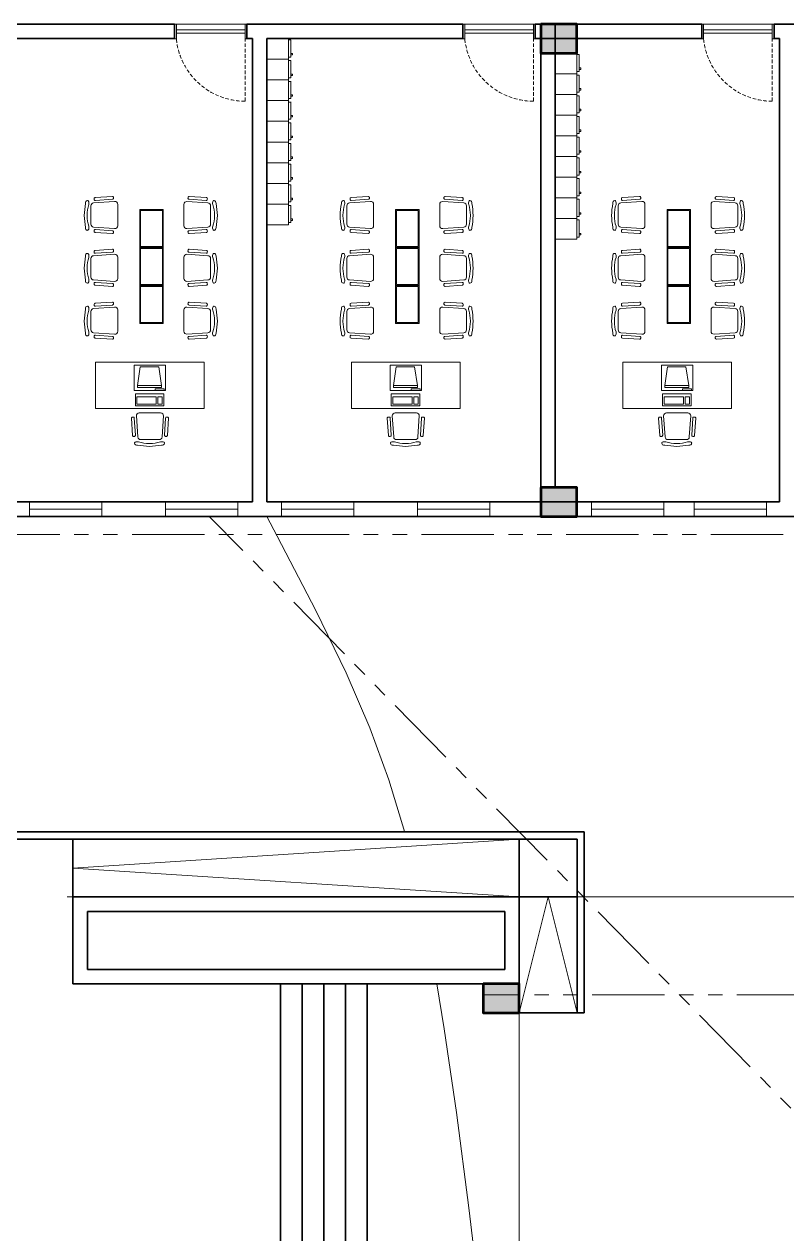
# Model space of a CAD drawing. Header units: millimetres. Extents: x -5316 to 10114, y -10026 to 11025.
# Drawn here: x 3577 to 4630, y 1816 to 3487 of the extents above; entities that cross this region are included whole.
import ezdxf

# ---------------------------------------------------------------- set-up
doc = ezdxf.new("R2010")
doc.units = ezdxf.units.MM
for name, pattern in [('CENTER2', [28.575, 19.05, -3.175, 3.175, -3.175]), ('DUZ', [0]), ('HIDDEN', [0.375, 0.25, -0.125]), ('PHANTOM', [2.5, 1.25, -0.25, 0.25, -0.25, 0.25, -0.25])]:
    doc.linetypes.add(name, pattern=pattern)
doc.layers.get('0').update_dxf_attribs({"lineweight": 0})
for name, color, linetype, lineweight in [('1m', 12, 'Continuous', 0), ('AKS', 31, 'CENTER2', 5), ('DUVAR', 1, 'Continuous', 35), ('kolon', 5, 'Continuous', 53), ('MTX-MERDIVEN', 140, 'DUZ', 18), ('PL-KAPI', 43, 'Continuous', 13), ('tefrişler', 13, 'Continuous', 5), ('YOLLAR', 6, 'Continuous', 5), ('öz-cam', 4, 'Continuous', 5)]:
    doc.layers.add(name, color=color, linetype=linetype, lineweight=lineweight)

# ---------------------------------------------------------------- blocks, each defined once
blk = doc.blocks.new('RECTANG')
for p, q in [((1, 1), (0, 1)), ((0, 1), (0, 0)), ((1, 0), (1, 1)), ((0, 0), (1, 0))]:
    blk.add_line(p, q)
blk = doc.blocks.new('IBMAT', base_point=(61, 306))
for p, q in [((75, 307), (75, 306)), ((81, 307), (75, 307)), ((81, 306), (81, 307))]:
    blk.add_line(p, q)
at = {"xscale": 21, "yscale": 17, "zscale": 21}
blk.add_blockref('RECTANG', (61, 306), dxfattribs=at)
blk = doc.blocks.new('KEYBOARD', base_point=(60, 294))
for p, xscale, yscale, zscale in [((60, 294), 19, 8, 19), ((61, 295), 13, 5, 13), ((75, 295), 3, 5, 3)]:
    blk.add_blockref('RECTANG', p, dxfattribs=dict(xscale=xscale, yscale=yscale, zscale=zscale))
blk = doc.blocks.new('EWFWEF')
at = {"layer": 'tefrişler'}
for p, q in [((49158.3, 83514.5), (49008.3, 83514.5)), ((49008.3, 83514.5), (49008.3, 83450.5)), ((49158.3, 83514.5), (49158.3, 83450.5)), ((49067.3, 83485.4), (49067.3, 83482.5)), ((49100.3, 83485.4), (49067.3, 83485.4)), ((49067.3, 83482.5), (49100.3, 83482.5)), ((49067.3, 83482.5), (49071.1, 83457)), ((49096.6, 83457), (49100.3, 83482.5)), ((49100.3, 83482.5), (49100.3, 83485.4)), ((49008.3, 83450.5), (49158.3, 83450.5)), ((49071.1, 83457), (49096.6, 83457))]:
    blk.add_line(p, q, dxfattribs=at)
for points in [[(49103.9, 83561.1, 0.427803), (49104.4, 83562.3, 0.227411), (49103.4, 83564.4, 0.111662), (49100.5, 83565, 0.019222), (49083.9, 83566.8, 0.019222), (49067.2, 83565, 0.111662), (49064.4, 83564.4, 0.227411), (49063.3, 83562.3, 0.427803), (49063.8, 83561.1, 0.217035), (49068.8, 83560.5, -0.071299), (49083.4, 83562.8, -0.002286), (49083.9, 83562.8, -0.002286), (49084.3, 83562.8, -0.071299), (49098.9, 83560.5, 0.217035)], [(49059.2, 83551.6), (49057.6, 83527.9, 0.414214), (49059, 83526.3), (49060, 83526.2, 0.414214), (49061.6, 83527.6), (49063.2, 83551.3, 0.414214), (49061.8, 83552.9), (49060.8, 83553, 0.414214)], [(49098, 83520.4), (49068.6, 83520.4, -0.434115), (49064.6, 83524.7), (49066.5, 83553.7, -0.394589), (49070.5, 83557.4), (49096, 83557.4, -0.394589), (49100, 83553.7), (49102, 83524.7, -0.434115)], [(49107.3, 83551.6), (49108.9, 83527.9, -0.414214), (49107.5, 83526.3), (49106.5, 83526.2, -0.414214), (49104.9, 83527.6), (49103.3, 83551.3, -0.414214), (49104.7, 83552.9), (49105.7, 83553, -0.414214)], [(48995.8, 83413.6, 0.427803), (48994.6, 83414.1, 0.227411), (48992.5, 83413.1, 0.111662), (48991.9, 83410.2, 0.019222), (48990.1, 83393.6, 0.019222), (48991.9, 83377, 0.111662), (48992.5, 83374.1, 0.227411), (48994.6, 83373.1, 0.427803), (48995.8, 83373.6, 0.217035), (48996.4, 83378.6, -0.071299), (48994.1, 83393.1, -0.002286), (48994.1, 83393.6, -0.002286), (48994.1, 83394.1, -0.071299), (48996.4, 83408.6, 0.217035)], [(49036.4, 83407.7), (49036.4, 83378.3, -0.434115), (49032.2, 83374.3), (49003.2, 83376.3, -0.394589), (48999.4, 83380.3), (48999.4, 83405.8, -0.394589), (49003.2, 83409.8), (49032.2, 83411.7, -0.434115)], [(49005.3, 83417.1), (49029, 83418.7, -0.414214), (49030.6, 83417.3), (49030.7, 83416.3, -0.414214), (49029.3, 83414.7), (49005.6, 83413.1, -0.414214), (49004, 83414.5), (49003.9, 83415.5, -0.414214)], [(49127.8, 83407.7), (49127.8, 83378.3, 0.434115), (49132.1, 83374.3), (49161.1, 83376.3, 0.394589), (49164.8, 83380.3), (49164.8, 83405.8, 0.394589), (49161.1, 83409.8), (49132.1, 83411.7, 0.434115)], [(49159, 83417.1), (49135.2, 83418.7, 0.414214), (49133.6, 83417.3), (49133.6, 83416.3, 0.414214), (49135, 83414.7), (49158.7, 83413.1, 0.414214), (49160.3, 83414.5), (49160.4, 83415.5, 0.414214)], [(49168.5, 83413.6, -0.427803), (49169.6, 83414.1, -0.227411), (49171.8, 83413.1, -0.111662), (49172.3, 83410.2, -0.019222), (49174.1, 83393.6, -0.019222), (49172.3, 83377, -0.111662), (49171.8, 83374.1, -0.227411), (49169.6, 83373.1, -0.427803), (49168.5, 83373.6, -0.217035), (49167.8, 83378.6, 0.071299), (49170.1, 83393.1, 0.002286), (49170.1, 83393.6, 0.002286), (49170.1, 83394.1, 0.071299), (49167.8, 83408.6, -0.217035)], [(49005.3, 83369), (49029, 83367.4, 0.414214), (49030.6, 83368.8), (49030.7, 83369.8, 0.414214), (49029.3, 83371.4), (49005.6, 83373, 0.414214), (49004, 83371.6), (49003.9, 83370.6, 0.414214)], [(49159, 83369), (49135.2, 83367.4, -0.414214), (49133.6, 83368.8), (49133.6, 83369.8, -0.414214), (49135, 83371.4), (49158.7, 83373, -0.414214), (49160.3, 83371.6), (49160.4, 83370.6, -0.414214)], [(49005.3, 83344.1), (49029, 83345.7, -0.414214), (49030.6, 83344.3), (49030.7, 83343.3, -0.414214), (49029.3, 83341.7), (49005.6, 83340.1, -0.414214), (49004, 83341.5), (49003.9, 83342.5, -0.414214)], [(49159, 83344.1), (49135.2, 83345.7, 0.414214), (49133.6, 83344.3), (49133.6, 83343.3, 0.414214), (49135, 83341.7), (49158.7, 83340.1, 0.414214), (49160.3, 83341.5), (49160.4, 83342.5, 0.414214)], [(48995.8, 83340.7, 0.427803), (48994.6, 83341.2, 0.227411), (48992.5, 83340.1, 0.111662), (48991.9, 83337.3, 0.019222), (48990.1, 83320.6, 0.019222), (48991.9, 83304, 0.111662), (48992.5, 83301.1, 0.227411), (48994.6, 83300.1, 0.427803), (48995.8, 83300.6, 0.217035), (48996.4, 83305.6, -0.071299), (48994.1, 83320.2, -0.002286), (48994.1, 83320.6, -0.002286), (48994.1, 83321.1, -0.071299), (48996.4, 83335.7, 0.217035)], [(49036.4, 83334.8), (49036.4, 83305.3, -0.434115), (49032.2, 83301.3), (49003.2, 83303.3, -0.394589), (48999.4, 83307.3), (48999.4, 83332.8, -0.394589), (49003.2, 83336.8), (49032.2, 83338.8, -0.434115)], [(49127.8, 83334.8), (49127.8, 83305.3, 0.434115), (49132.1, 83301.3), (49161.1, 83303.3, 0.394589), (49164.8, 83307.3), (49164.8, 83332.8, 0.394589), (49161.1, 83336.8), (49132.1, 83338.8, 0.434115)], [(49168.5, 83340.7, -0.427803), (49169.6, 83341.2, -0.227411), (49171.8, 83340.1, -0.111662), (49172.3, 83337.3, -0.019222), (49174.1, 83320.6, -0.019222), (49172.3, 83304, -0.111662), (49171.8, 83301.1, -0.227411), (49169.6, 83300.1, -0.427803), (49168.5, 83300.6, -0.217035), (49167.8, 83305.6, 0.071299), (49170.1, 83320.2, 0.002286), (49170.1, 83320.6, 0.002286), (49170.1, 83321.1, 0.071299), (49167.8, 83335.7, -0.217035)], [(49005.3, 83296), (49029, 83294.4, 0.414214), (49030.6, 83295.8), (49030.7, 83296.8, 0.414214), (49029.3, 83298.4), (49005.6, 83300, 0.414214), (49004, 83298.6), (49003.9, 83297.6, 0.414214)], [(49159, 83296), (49135.2, 83294.4, -0.414214), (49133.6, 83295.8), (49133.6, 83296.8, -0.414214), (49135, 83298.4), (49158.7, 83300, -0.414214), (49160.3, 83298.6), (49160.4, 83297.6, -0.414214)], [(48995.8, 83267.7, 0.427803), (48994.6, 83268.2, 0.227411), (48992.5, 83267.2, 0.111662), (48991.9, 83264.3, 0.019222), (48990.1, 83247.7, 0.019222), (48991.9, 83231, 0.111662), (48992.5, 83228.2, 0.227411), (48994.6, 83227.1, 0.427803), (48995.8, 83227.7, 0.217035), (48996.4, 83232.7, -0.071299), (48994.1, 83247.2, -0.002286), (48994.1, 83247.7, -0.002286), (48994.1, 83248.1, -0.071299), (48996.4, 83262.7, 0.217035)], [(49036.4, 83261.8), (49036.4, 83232.4, -0.434115), (49032.2, 83228.4), (49003.2, 83230.3, -0.394589), (48999.4, 83234.3), (48999.4, 83259.8, -0.394589), (49003.2, 83263.8), (49032.2, 83265.8, -0.434115)], [(49005.3, 83271.1), (49029, 83272.7, -0.414214), (49030.6, 83271.3), (49030.7, 83270.3, -0.414214), (49029.3, 83268.8), (49005.6, 83267.1, -0.414214), (49004, 83268.5), (49003.9, 83269.5, -0.414214)], [(49127.8, 83261.8), (49127.8, 83232.4, 0.434115), (49132.1, 83228.4), (49161.1, 83230.3, 0.394589), (49164.8, 83234.3), (49164.8, 83259.8, 0.394589), (49161.1, 83263.8), (49132.1, 83265.8, 0.434115)], [(49159, 83271.1), (49135.2, 83272.7, 0.414214), (49133.6, 83271.3), (49133.6, 83270.3, 0.414214), (49135, 83268.8), (49158.7, 83267.1, 0.414214), (49160.3, 83268.5), (49160.4, 83269.5, 0.414214)], [(49168.5, 83267.7, -0.427803), (49169.6, 83268.2, -0.227411), (49171.8, 83267.2, -0.111662), (49172.3, 83264.3, -0.019222), (49174.1, 83247.7, -0.019222), (49172.3, 83231, -0.111662), (49171.8, 83228.2, -0.227411), (49169.6, 83227.1, -0.427803), (49168.5, 83227.7, -0.217035), (49167.8, 83232.7, 0.071299), (49170.1, 83247.2, 0.002286), (49170.1, 83247.7, 0.002286), (49170.1, 83248.1, 0.071299), (49167.8, 83262.7, -0.217035)], [(49005.3, 83223), (49029, 83221.4, 0.414214), (49030.6, 83222.8), (49030.7, 83223.8, 0.414214), (49029.3, 83225.4), (49005.6, 83227, 0.414214), (49004, 83225.6), (49003.9, 83224.6, 0.414214)], [(49159, 83223), (49135.2, 83221.4, -0.414214), (49133.6, 83222.8), (49133.6, 83223.8, -0.414214), (49135, 83225.4), (49158.7, 83227, -0.414214), (49160.3, 83225.6), (49160.4, 83224.6, -0.414214)]]:
    blk.add_lwpolyline(points, format="xyb", close=True, dxfattribs=at)
for points in [[(49097.3, 83344.5), (49097.3, 83397), (49064.8, 83397), (49064.8, 83344.5)], [(49096.1, 83345.7), (49096.1, 83395.7), (49066.1, 83395.7), (49066.1, 83345.7)], [(49097.3, 83292), (49097.3, 83344.5), (49064.8, 83344.5), (49064.8, 83292)], [(49096.1, 83293.2), (49096.1, 83343.2), (49066.1, 83343.2), (49066.1, 83293.2)], [(49097.3, 83239.5), (49097.3, 83292), (49064.8, 83292), (49064.8, 83239.5)], [(49096.1, 83240.7), (49096.1, 83290.7), (49066.1, 83290.7), (49066.1, 83240.7)]]:
    blk.add_lwpolyline(points, close=True, dxfattribs=at)
at = {"layer": 'tefrişler', "xscale": 2.067691999996098, "yscale": 2.067691999996098, "zscale": 2.067691999996098, "rotation": 180.0000000000032}
for name, p in [('KEYBOARD', (49103.4, 83510.5)), ('IBMAT', (49105, 83489.5))]:
    blk.add_blockref(name, p, dxfattribs=at)
blk = doc.blocks.new('WEFWEF')
at = {"layer": 'DUVAR'}
for p, q in [((46510.2, 84043.8), (46510.2, 84023.8)), ((46610.2, 84043.8), (46610.2, 84023.8))]:
    blk.add_line(p, q, dxfattribs=at)
at = {"layer": 'PL-KAPI', "lineweight": 15}
for p, q in [((46512.7, 84036.3), (46512.7, 84031.3)), ((46607.7, 84036.3), (46512.7, 84036.3)), ((46607.7, 84031.3), (46512.7, 84031.3))]:
    blk.add_line(p, q, dxfattribs=at)
at = {"layer": 'PL-KAPI', "linetype": 'HIDDEN', "ltscale": 20}
blk.add_lwpolyline([(46512.7, 84043.8, -0.384846), (46607.7, 84130.2), (46607.7, 84035.2)], format="xyb", dxfattribs=at)
at = {"layer": 'PL-KAPI', "lineweight": 15}
for points in [[(46512.7, 84043.8), (46510.2, 84043.8), (46510.2, 84023.8), (46512.7, 84023.8)], [(46610.2, 84043.8), (46607.7, 84043.8), (46607.7, 84023.8), (46610.2, 84023.8)]]:
    blk.add_lwpolyline(points, close=True, dxfattribs=at)
blk = doc.blocks.new('Q3WFQ')
at = {"layer": 'tefrişler'}
for p, q in [((48605.9, 84080.7), (48629.6, 84080.7)), ((48606, 84077.2), (48606, 84080.7)), ((48606.2, 84080.7), (48629.6, 84080.7)), ((48624.6, 84082.8), (48626.6, 84082.8)), ((48624.6, 84080.7), (48624.6, 84082.8)), ((48626.6, 84080.7), (48626.6, 84082.8)), ((48629.6, 84080.7), (48629.6, 84079.2)), ((48629.6, 84080.7), (48629.6, 84077.2)), ((48604, 84077.2), (48632.6, 84077.2)), ((48604, 84047.5), (48604, 84077.2)), ((48604, 84047.5), (48604, 84077.2)), ((48632.6, 84047.5), (48632.6, 84077.2)), ((48632.6, 84047.5), (48632.6, 84077.2)), ((48604.2, 84047.5), (48632.6, 84047.5))]:
    blk.add_line(p, q, dxfattribs=at)

msp = doc.modelspace()

# ---------------------------------------------------------------- hatches: boundary and pattern name
at = {"layer": 'kolon'}
for points in [[(4290.4, 3447.2), (4340.4, 3447.2), (4340.4, 3487.2), (4290.4, 3487.2)], [(4290.4, 2807.2), (4340.4, 2807.2), (4340.4, 2847.2), (4290.4, 2847.2)], [(4210.6, 2121.3), (4260.6, 2121.3), (4260.6, 2161.3), (4210.6, 2161.3)]]:
    msp.add_hatch(color=256, dxfattribs=at).paths.add_polyline_path(points)

# ---------------------------------------------------------------- linework, layer by layer
at = {"layer": '1m', "color": 252, "lineweight": 0, "true_color": 0x939598}
for points in [[(4102.5, 2370.3), (4080.6, 2443.3), (4054.3, 2514.8), (4021.4, 2590.8), (3979.5, 2677.1), (3926.3, 2780), (3911.9, 2807.2)], [(4209.1, 1701.7), (4191, 1851.8), (4173.9, 1983.5), (4157.1, 2099.1), (4146.6, 2161.3)]]:
    msp.add_lwpolyline(points, dxfattribs=at)
at = {"layer": 'AKS', "linetype": 'PHANTOM', "ltscale": 80}
for p, q in [((5140.7, 1476.2), (3832.3, 2807.2)), ((6425.6, 2782.2), (3563.9, 2782.2)), ((6661.6, 2146.3), (4210.6, 2146.3))]:
    msp.add_line(p, q, dxfattribs=at)
at = {"layer": 'DUVAR', "color": 251, "lineweight": 0, "true_color": 0x636466}
msp.add_line((2896.1, 3487.2), (5143.9, 3487.2), dxfattribs=at)
at = {"layer": 'DUVAR'}
for p, q in [((3784.3, 3487.2), (3506.3, 3487.2)), ((4182.8, 3487.2), (3884.3, 3487.2)), ((4512.8, 3487.2), (4282.8, 3487.2)), ((4290.4, 2847.2), (4290.4, 3487.2)), ((4310.4, 2847.2), (4310.4, 3487.2)), ((4650.4, 3487.2), (4612.8, 3487.2)), ((3784.3, 3467.2), (3506.3, 3467.2)), ((3891.9, 3467.2), (3884.3, 3467.2)), ((3891.9, 2827.2), (3891.9, 3467.2)), ((3911.9, 2827.2), (3911.9, 3467.2)), ((4182.8, 3467.2), (3911.9, 3467.2)), ((4512.8, 3467.2), (4282.8, 3467.2)), ((4620.4, 3467.2), (4612.8, 3467.2)), ((4620.4, 2827.2), (4620.4, 3467.2)), ((3163.9, 2827.2), (3891.9, 2827.2)), ((3911.9, 2827.2), (4620.4, 2827.2)), ((2926.1, 2807.2), (5163.9, 2807.2)), ((3563.9, 2371.3), (4350.6, 2371.3)), ((3563.9, 2361.3), (4340.6, 2361.3)), ((3643.9, 2281.3), (3643.9, 2361.3)), ((4260.6, 2281.3), (4260.6, 2361.3)), ((4340.6, 2281.3), (4340.6, 2361.3)), ((4350.6, 2121.3), (4350.6, 2371.3)), ((3643.9, 2161.3), (3643.9, 2281.3)), ((3643.9, 2281.3), (4260.6, 2281.3)), ((4260.6, 2161.3), (4260.6, 2281.3)), ((4260.6, 2281.3), (4340.6, 2281.3)), ((4340.6, 2121.3), (4340.6, 2281.3)), ((3663.9, 2181.3), (3663.9, 2261.3)), ((3663.9, 2261.3), (4240.6, 2261.3)), ((4240.6, 2181.3), (4240.6, 2261.3)), ((3663.9, 2181.3), (4240.6, 2181.3)), ((3643.9, 2161.3), (4260.6, 2161.3)), ((3930.6, 2161.3), (3930.6, 1081.3)), ((3960.6, 2161.3), (3960.6, 1081.3)), ((3990.6, 2161.3), (3990.6, 1081.3)), ((4020.6, 2161.3), (4020.6, 1081.3)), ((4050.6, 2161.3), (4050.6, 1081.3)), ((4260.6, 2121.3), (4340.6, 2121.3)), ((4350.6, 2121.3), (4340.6, 2121.3))]:
    msp.add_line(p, q, dxfattribs=at)
at = {"layer": 'kolon'}
for points in [[(4290.4, 3487.2), (4290.4, 3447.2), (4340.4, 3447.2), (4340.4, 3487.2)], [(4290.4, 2847.2), (4290.4, 2807.2), (4340.4, 2807.2), (4340.4, 2847.2)], [(4210.6, 2161.3), (4210.6, 2121.3), (4260.6, 2121.3), (4260.6, 2161.3)]]:
    msp.add_lwpolyline(points, close=True, dxfattribs=at)
at = {"layer": 'MTX-MERDIVEN'}
for p, q in [((4260.6, 2281.3), (3635.9, 2281.3)), ((4260.6, 961.3), (4260.6, 2281.3))]:
    msp.add_line(p, q, dxfattribs=at)
at = {"layer": 'YOLLAR'}
for p, q in [((3643.9, 2321.3), (4260.6, 2361.3)), ((3643.9, 2321.3), (4260.6, 2281.3)), ((4260.6, 2281.3), (5685.9, 2281.3)), ((4260.6, 2121.3), (4300.6, 2281.3)), ((4260.6, 2281.3), (5685.9, 2281.3)), ((4260.6, 961.3), (4260.6, 2281.3)), ((4300.6, 2281.3), (4340.6, 2121.3))]:
    msp.add_line(p, q, dxfattribs=at)
at = {"layer": 'öz-cam'}
for p, q in [((3583.9, 2827.2), (3583.9, 2807.2)), ((3683.9, 2827.2), (3683.9, 2807.2)), ((3771.9, 2827.2), (3771.9, 2807.2)), ((3871.9, 2827.2), (3871.9, 2807.2)), ((3931.9, 2827.2), (3931.9, 2807.2)), ((4031.9, 2827.2), (4031.9, 2807.2)), ((4119.9, 2827.2), (4119.9, 2807.2)), ((4219.9, 2827.2), (4219.9, 2807.2)), ((4360.4, 2827.2), (4360.4, 2807.2)), ((4460.4, 2827.2), (4460.4, 2807.2)), ((4502.2, 2827.2), (4502.2, 2807.2)), ((4602.2, 2827.2), (4602.2, 2807.2)), ((3583.9, 2817.2), (3683.9, 2817.2)), ((3771.9, 2817.2), (3871.9, 2817.2)), ((3931.9, 2817.2), (4031.9, 2817.2)), ((4119.9, 2817.2), (4219.9, 2817.2)), ((4360.4, 2817.2), (4460.4, 2817.2)), ((4502.2, 2817.2), (4602.2, 2817.2))]:
    msp.add_line(p, q, dxfattribs=at)

# ---------------------------------------------------------------- block references
at = {"layer": 'PL-KAPI', "xscale": -1, "rotation": 180}
for p in [(-42725.9, 87510.9), (-42327.3, 87510.9), (-41997.3, 87510.9)]:
    msp.add_blockref('WEFWEF', p, dxfattribs=at)
at = {"layer": 'tefrişler'}
for name, p, rotation in [('Q3WFQ', (-80135.6, 52071.4), 270), ('Q3WFQ', (-79737, 52051.4), 270), ('Q3WFQ', (-80135.6, 52042.8), 270), ('Q3WFQ', (-80135.6, 52014.2), 270), ('Q3WFQ', (-79737, 52022.8), 270), ('Q3WFQ', (-80135.6, 51985.6), 270), ('Q3WFQ', (-79737, 51994.2), 270), ('Q3WFQ', (-79737, 51965.6), 270), ('Q3WFQ', (-80135.6, 51957), 270), ('Q3WFQ', (-79737, 51937), 270), ('Q3WFQ', (-80135.6, 51928.4), 270), ('Q3WFQ', (-80135.6, 51899.8), 270), ('Q3WFQ', (-79737, 51908.4), 270), ('Q3WFQ', (-79737, 51879.8), 270), ('Q3WFQ', (-80135.6, 51871.2), 270), ('EWFWEF', (52833.6, 86470.6), 180), ('EWFWEF', (53187.2, 86470.6), 180), ('Q3WFQ', (-79737, 51851.2), 270), ('EWFWEF', (53562.2, 86470.6), 180), ('Q3WFQ', (-80135.6, 51842.7), 270), ('Q3WFQ', (-79737, 51822.7), 270)]:
    msp.add_blockref(name, p, dxfattribs=dict(at, rotation=rotation))

doc.saveas('drawing.dxf')
